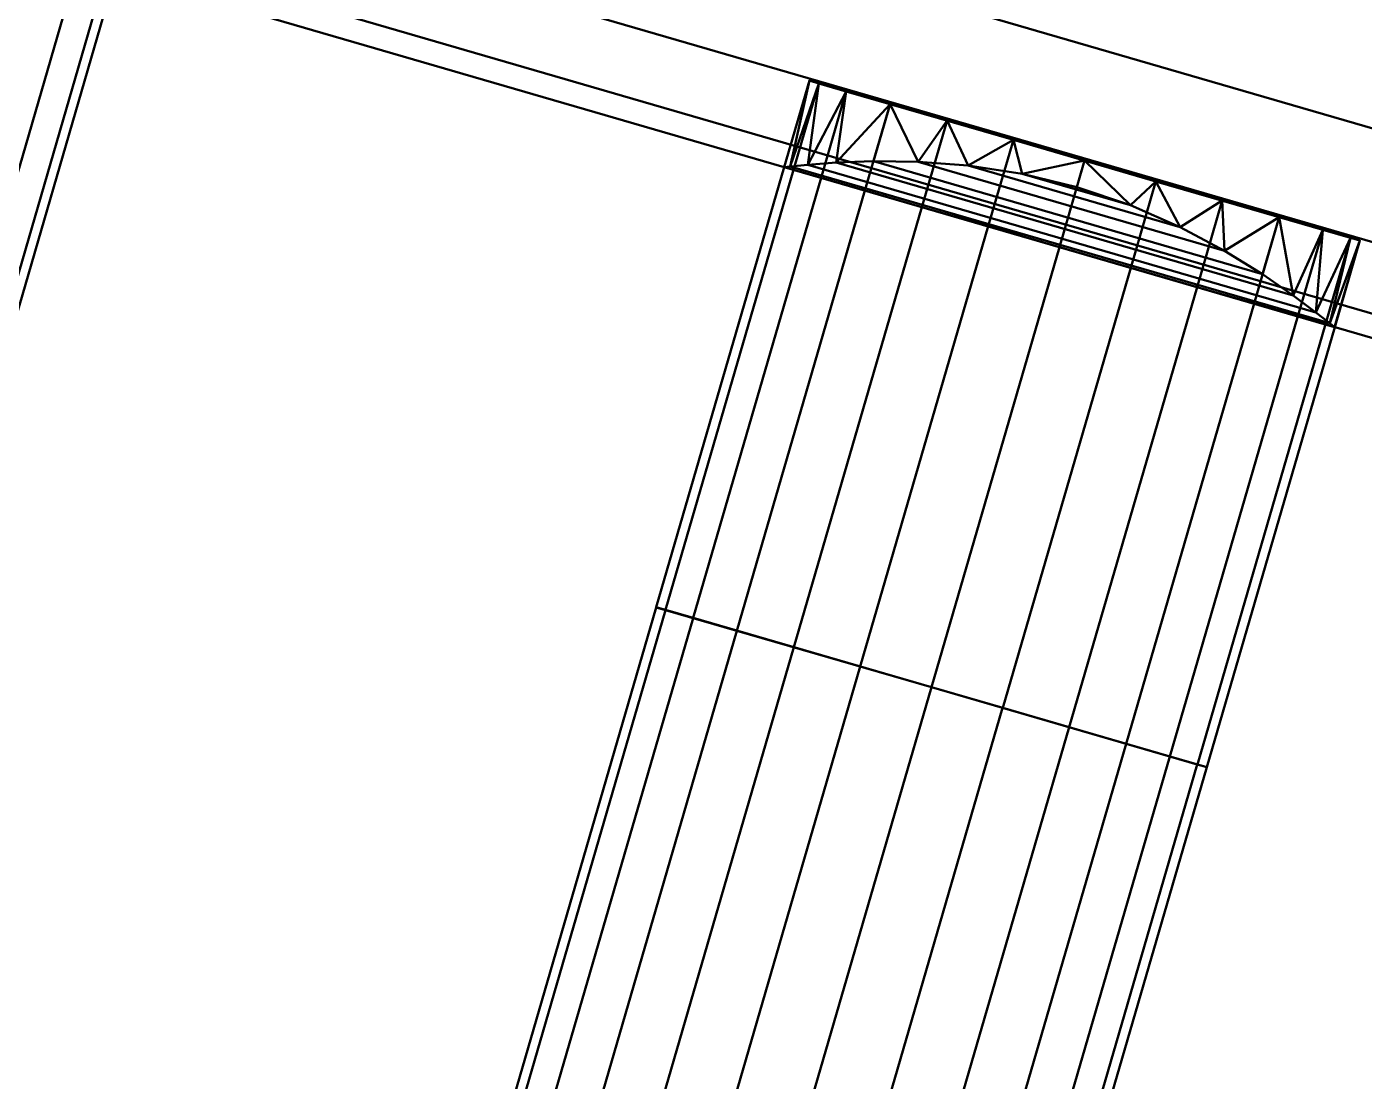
# Model space of a CAD drawing. Header units: inches. Extents: x -1654 to 1344, y -1538 to 36.
# Drawn here: x 870.33 to 881.99, y -626.11 to -616.9 of the extents above; entities that cross this region are included whole.
import ezdxf

# ---------------------------------------------------------------- set-up
doc = ezdxf.new("R2010")
doc.units = ezdxf.units.IN
doc.header["$MEASUREMENT"] = 0
doc.linetypes.add('Center', pattern=[1.25, 0.25, -0.1875, 0.625, -0.1875])
doc.layers.add('M-HVAC-DUCT', color=1, linetype='Center', lineweight=30)
doc.layers.add('M-HVAC-DUCT-SA', color=1, linetype='Continuous', lineweight=50)

# ---------------------------------------------------------------- blocks, each defined once
blk = doc.blocks.new('Round Takeoff - Standard-920029-_3D_')
at = {"layer": 'M-HVAC-DUCT', "color": 8, "linetype": 'Continuous', "lineweight": 50}
mesh = blk.add_polyface(dxfattribs=at)
corners = [(-0.786, 0, 2.5), (-0.786, 0.647, 2.415), (-0.786, 1.25, 2.165), (-0.786, 1.768, 1.768), (-0.786, 2.165, 1.25), (-0.786, 2.415, 0.647), (-0.786, 2.5), (-0.786, 2.415, -0.647), (-0.786, 2.165, -1.25), (-0.786, 1.768, -1.768), (-0.786, 1.25, -2.165), (-0.786, 0.647, -2.415), (-0.786, 0, -2.5), (-0.786, -0.647, -2.415), (-0.786, -1.25, -2.165), (-0.786, -1.768, -1.768), (-0.786, -2.165, -1.25), (-0.786, -2.415, -0.647), (-0.786, -2.5), (-0.786, -2.415, 0.647), (-0.786, -2.165, 1.25), (-0.786, -1.768, 1.768), (-0.786, -1.25, 2.165), (-0.786, -0.647, 2.415)]
mesh.append_faces([[corners[k] for k in face] for face in [(5, 8, 9, 10), (11, 1, 2, 3), (12, 19, 20, 21), (12, 21, 22, 23)]], dxfattribs={"vtx0": -1, "vtx3": -1, "color": 8})
mesh.append_faces([[corners[k] for k in face] for face in [(7, 8, 5, 6)]], dxfattribs={"vtx1": -1, "color": 8})
mesh.append_faces([[corners[k] for k in face] for face in [(14, 15, 18, 13), (3, 4, 11)]], dxfattribs={"vtx1": -1, "vtx2": -1, "color": 8})
mesh.append_faces([[corners[k] for k in face] for face in [(11, 12, 23, 1)]], dxfattribs={"vtx1": -1, "vtx2": -1, "vtx3": -1, "color": 8})
mesh.append_faces([[corners[k] for k in face] for face in [(18, 19, 12, 13), (10, 11, 4, 5)]], dxfattribs={"vtx1": -1, "vtx3": -1, "color": 8})
mesh.append_faces([[corners[k] for k in face] for face in [(16, 17, 18, 15), (23, 0, 1)]], dxfattribs={"vtx2": -1, "color": 8})
mesh = blk.add_polyface(dxfattribs=at)
corners = [(-0.786, 2.5), (-0.786, 2.415, 0.647), (-0.786, 2.165, 1.25), (-0.786, 1.768, 1.768), (-0.786, 1.25, 2.165), (-0.786, 0.647, 2.415), (-0.786, 0, 2.5), (0, 0, 2.5), (0, 0.647, 2.415), (0, 1.25, 2.165), (0, 1.768, 1.768), (0, 2.165, 1.25), (0, 2.415, 0.647), (0, 2.5)]
mesh.append_faces([[corners[k] for k in face] for face in [(1, 12, 13, 0)]], dxfattribs={"vtx0": -1, "color": 8})
mesh.append_faces([[corners[k] for k in face] for face in [(5, 8, 9, 4), (10, 3, 4, 9), (2, 11, 12, 1), (11, 2, 3, 10)]], dxfattribs={"vtx0": -1, "vtx2": -1, "color": 8})
mesh.append_faces([[corners[k] for k in face] for face in [(6, 7, 8, 5)]], dxfattribs={"vtx2": -1, "color": 8})
mesh = blk.add_polyface(dxfattribs=at)
corners = [(-0.786, 0, -2.5), (-0.786, 0.647, -2.415), (-0.786, 1.25, -2.165), (-0.786, 1.768, -1.768), (-0.786, 2.165, -1.25), (-0.786, 2.415, -0.647), (-0.786, 2.5), (0, 2.5), (0, 2.415, -0.647), (0, 2.165, -1.25), (0, 1.768, -1.768), (0, 1.25, -2.165), (0, 0.647, -2.415), (0, 0, -2.5)]
mesh.append_faces([[corners[k] for k in face] for face in [(1, 12, 13, 0)]], dxfattribs={"vtx0": -1, "color": 8})
mesh.append_faces([[corners[k] for k in face] for face in [(5, 8, 9, 4), (10, 3, 4, 9), (2, 11, 12, 1), (11, 2, 3, 10)]], dxfattribs={"vtx0": -1, "vtx2": -1, "color": 8})
mesh.append_faces([[corners[k] for k in face] for face in [(6, 7, 8, 5)]], dxfattribs={"vtx2": -1, "color": 8})
mesh = blk.add_polyface(dxfattribs=at)
corners = [(4, 0, 2.5), (4, 0.647, 2.415), (4, 1.25, 2.165), (4, 1.768, 1.768), (4, 2.165, 1.25), (4, 2.415, 0.647), (4, 2.5), (0, 2.5), (0, 2.415, 0.647), (0, 2.165, 1.25), (0, 1.768, 1.768), (0, 1.25, 2.165), (0, 0.647, 2.415), (0, 0, 2.5)]
mesh.append_faces([[corners[k] for k in face] for face in [(0, 1, 12, 13)]], dxfattribs={"vtx1": -1, "color": 8})
mesh.append_faces([[corners[k] for k in face] for face in [(1, 2, 11, 12), (10, 11, 2, 3), (4, 5, 8, 9), (9, 10, 3, 4)]], dxfattribs={"vtx1": -1, "vtx3": -1, "color": 8})
mesh.append_faces([[corners[k] for k in face] for face in [(5, 6, 7, 8)]], dxfattribs={"vtx3": -1, "color": 8})
mesh = blk.add_polyface(dxfattribs=at)
corners = [(4, 2.5), (4, 2.415, -0.647), (4, 2.165, -1.25), (4, 1.768, -1.768), (4, 1.25, -2.165), (4, 0.647, -2.415), (4, 0, -2.5), (0, 0, -2.5), (0, 0.647, -2.415), (0, 1.25, -2.165), (0, 1.768, -1.768), (0, 2.165, -1.25), (0, 2.415, -0.647), (0, 2.5)]
mesh.append_faces([[corners[k] for k in face] for face in [(12, 1, 2, 11)]], dxfattribs={"vtx0": -1, "vtx2": -1, "color": 8})
mesh.append_faces([[corners[k] for k in face] for face in [(10, 11, 2, 3), (4, 5, 8, 9), (9, 10, 3, 4)]], dxfattribs={"vtx1": -1, "vtx3": -1, "color": 8})
mesh.append_faces([[corners[k] for k in face] for face in [(13, 0, 1, 12)]], dxfattribs={"vtx2": -1, "color": 8})
mesh.append_faces([[corners[k] for k in face] for face in [(5, 6, 7, 8)]], dxfattribs={"vtx3": -1, "color": 8})
mesh = blk.add_polyface(dxfattribs=at)
corners = [(4, 0, 2.5), (4, -0.647, 2.415), (4, -1.25, 2.165), (4, -1.768, 1.768), (4, -2.165, 1.25), (4, -2.415, 0.647), (4, -2.5), (4, -2.415, -0.647), (4, -2.165, -1.25), (4, -1.768, -1.768), (4, -1.25, -2.165), (4, -0.647, -2.415), (4, 0, -2.5), (4, 0.647, -2.415), (4, 1.25, -2.165), (4, 1.768, -1.768), (4, 2.165, -1.25), (4, 2.415, -0.647), (4, 2.5), (4, 2.415, 0.647), (4, 2.165, 1.25), (4, 1.768, 1.768), (4, 1.25, 2.165), (4, 0.647, 2.415)]
mesh.append_faces([[corners[k] for k in face] for face in [(22, 0, 12, 21)]], dxfattribs={"vtx0": -1, "vtx1": -1, "vtx2": -1, "color": 8})
mesh.append_faces([[corners[k] for k in face] for face in [(12, 5, 9, 10)]], dxfattribs={"vtx0": -1, "vtx1": -1, "vtx3": -1, "color": 8})
mesh.append_faces([[corners[k] for k in face] for face in [(20, 12, 13, 19), (19, 15, 16, 18), (5, 8, 9), (12, 20, 21)]], dxfattribs={"vtx0": -1, "vtx2": -1, "color": 8})
mesh.append_faces([[corners[k] for k in face] for face in [(19, 13, 14, 15)]], dxfattribs={"vtx0": -1, "vtx3": -1, "color": 8})
mesh.append_faces([[corners[k] for k in face] for face in [(17, 18, 16), (23, 0, 22)]], dxfattribs={"vtx1": -1, "color": 8})
mesh.append_faces([[corners[k] for k in face] for face in [(4, 5, 12, 3), (2, 3, 12, 1), (0, 1, 12)]], dxfattribs={"vtx1": -1, "vtx2": -1, "color": 8})
mesh.append_faces([[corners[k] for k in face] for face in [(10, 11, 12)]], dxfattribs={"vtx2": -1, "color": 8})
mesh.append_faces([[corners[k] for k in face] for face in [(5, 6, 7, 8)]], dxfattribs={"vtx3": -1, "color": 8})
mesh = blk.add_polyface(dxfattribs=at)
corners = [(-0.786, -2.5), (-0.786, -2.415, -0.647), (-0.786, -2.165, -1.25), (-0.786, -1.768, -1.768), (-0.786, -1.25, -2.165), (-0.786, -0.647, -2.415), (-0.786, 0, -2.5), (0, 0, -2.5), (0, -0.647, -2.415), (0, -1.25, -2.165), (0, -1.768, -1.768), (0, -2.165, -1.25), (0, -2.415, -0.647), (0, -2.5)]
mesh.append_faces([[corners[k] for k in face] for face in [(1, 12, 13, 0)]], dxfattribs={"vtx0": -1, "color": 8})
mesh.append_faces([[corners[k] for k in face] for face in [(5, 8, 9, 4), (10, 3, 4, 9), (2, 11, 12, 1), (11, 2, 3, 10)]], dxfattribs={"vtx0": -1, "vtx2": -1, "color": 8})
mesh.append_faces([[corners[k] for k in face] for face in [(6, 7, 8, 5)]], dxfattribs={"vtx2": -1, "color": 8})
mesh = blk.add_polyface(dxfattribs=at)
corners = [(-0.786, 0, 2.5), (-0.786, -0.647, 2.415), (-0.786, -1.25, 2.165), (-0.786, -1.768, 1.768), (-0.786, -2.165, 1.25), (-0.786, -2.415, 0.647), (-0.786, -2.5), (0, -2.5), (0, -2.415, 0.647), (0, -2.165, 1.25), (0, -1.768, 1.768), (0, -1.25, 2.165), (0, -0.647, 2.415), (0, 0, 2.5)]
mesh.append_faces([[corners[k] for k in face] for face in [(1, 12, 13, 0)]], dxfattribs={"vtx0": -1, "color": 8})
mesh.append_faces([[corners[k] for k in face] for face in [(5, 8, 9, 4), (10, 3, 4, 9), (2, 11, 12, 1), (11, 2, 3, 10)]], dxfattribs={"vtx0": -1, "vtx2": -1, "color": 8})
mesh.append_faces([[corners[k] for k in face] for face in [(6, 7, 8, 5)]], dxfattribs={"vtx2": -1, "color": 8})
mesh = blk.add_polyface(dxfattribs=at)
corners = [(4, 0, -2.5), (4, -0.647, -2.415), (4, -1.25, -2.165), (4, -1.768, -1.768), (4, -2.165, -1.25), (4, -2.415, -0.647), (4, -2.5), (0, -2.5), (0, -2.415, -0.647), (0, -2.165, -1.25), (0, -1.768, -1.768), (0, -1.25, -2.165), (0, -0.647, -2.415), (0, 0, -2.5)]
mesh.append_faces([[corners[k] for k in face] for face in [(0, 1, 12, 13)]], dxfattribs={"vtx1": -1, "color": 8})
mesh.append_faces([[corners[k] for k in face] for face in [(1, 2, 11, 12), (10, 11, 2, 3), (4, 5, 8, 9), (9, 10, 3, 4)]], dxfattribs={"vtx1": -1, "vtx3": -1, "color": 8})
mesh.append_faces([[corners[k] for k in face] for face in [(5, 6, 7, 8)]], dxfattribs={"vtx3": -1, "color": 8})
mesh = blk.add_polyface(dxfattribs=at)
corners = [(4, -2.5), (4, -2.415, 0.647), (4, -2.165, 1.25), (4, -1.768, 1.768), (4, -1.25, 2.165), (4, -0.647, 2.415), (4, 0, 2.5), (0, 0, 2.5), (0, -0.647, 2.415), (0, -1.25, 2.165), (0, -1.768, 1.768), (0, -2.165, 1.25), (0, -2.415, 0.647), (0, -2.5)]
mesh.append_faces([[corners[k] for k in face] for face in [(0, 1, 12, 13)]], dxfattribs={"vtx1": -1, "color": 8})
mesh.append_faces([[corners[k] for k in face] for face in [(1, 2, 11, 12), (10, 11, 2, 3), (4, 5, 8, 9), (9, 10, 3, 4)]], dxfattribs={"vtx1": -1, "vtx3": -1, "color": 8})
mesh.append_faces([[corners[k] for k in face] for face in [(5, 6, 7, 8)]], dxfattribs={"vtx3": -1, "color": 8})

msp = doc.modelspace()

# ---------------------------------------------------------------- linework, layer by layer
at = {"layer": 'M-HVAC-DUCT', "color": 5}
for p, q in [((879.334, -618.827, 1314), (879.553, -618.073, 1314)), ((879.334, -618.827, 1314), (878.217, -622.668, 1314)), ((878.217, -622.668, 1314), (875.177, -633.124, 1314)), ((878.217, -622.668, 1314), (875.177, -633.124, 1314))]:
    msp.add_line(p, q, dxfattribs=at)

# ---------------------------------------------------------------- block references
at = {"layer": 'M-HVAC-DUCT-SA', "color": 8, "extrusion": (0, 0, -1), "rotation": 286.2098687159166}
for p in [(-868.702, -615.737, -1314), (-879.334, -618.827, -1314)]:
    msp.add_blockref('Round Takeoff - Standard-920029-_3D_', p, dxfattribs=at)

# ---------------------------------------------------------------- meshes
at = {"layer": 'M-HVAC-DUCT-SA', "color": 8}
mesh = msp.add_polyface(dxfattribs=at)
corners = [(888.097, -621.375, 1314), (888.154, -621.179, 1315.553), (888.321, -620.603, 1317), (888.588, -619.688, 1318.243), (888.935, -618.494, 1319.196), (889.339, -617.105, 1319.796), (889.772, -615.614, 1320), (363.471, -462.611, 1320), (363.037, -464.102, 1319.796), (362.633, -465.491, 1319.196), (362.286, -466.685, 1318.243), (362.02, -467.6, 1317), (361.853, -468.176, 1315.553), (361.796, -468.372, 1314)]
mesh.append_faces([[corners[k] for k in face] for face in [(7, 8, 5, 6)]], dxfattribs={"vtx1": -1, "color": 8})
mesh.append_faces([[corners[k] for k in face] for face in [(8, 9, 4, 5), (3, 4, 9, 10), (11, 12, 1, 2), (2, 3, 10, 11)]], dxfattribs={"vtx1": -1, "vtx3": -1, "color": 8})
mesh.append_faces([[corners[k] for k in face] for face in [(12, 13, 0, 1)]], dxfattribs={"vtx3": -1, "color": 8})
mesh = msp.add_polyface(dxfattribs=at)
corners = [(889.772, -615.614, 1308), (889.339, -617.105, 1308.204), (888.935, -618.494, 1308.804), (888.588, -619.688, 1309.757), (888.321, -620.603, 1311), (888.154, -621.179, 1312.447), (888.097, -621.375, 1314), (361.796, -468.372, 1314), (361.853, -468.176, 1312.447), (362.02, -467.6, 1311), (362.286, -466.685, 1309.757), (362.633, -465.491, 1308.804), (363.037, -464.102, 1308.204), (363.471, -462.611, 1308)]
mesh.append_faces([[corners[k] for k in face] for face in [(7, 8, 5, 6)]], dxfattribs={"vtx1": -1, "color": 8})
mesh.append_faces([[corners[k] for k in face] for face in [(8, 9, 4, 5), (3, 4, 9, 10), (11, 12, 1, 2), (2, 3, 10, 11)]], dxfattribs={"vtx1": -1, "vtx3": -1, "color": 8})
mesh.append_faces([[corners[k] for k in face] for face in [(12, 13, 0, 1)]], dxfattribs={"vtx3": -1, "color": 8})
mesh = msp.add_polyface(dxfattribs=at)
corners = [(877.152, -617.375, 1314), (877.234, -617.399, 1313.353), (877.474, -617.469, 1312.75), (877.856, -617.58, 1312.232), (878.353, -617.724, 1311.835), (878.932, -617.892, 1311.585), (879.553, -618.073, 1311.5), (879.486, -618.304, 1311.5), (879.007, -618.187, 1311.549), (878.538, -618.116, 1311.693), (878.1, -618.083, 1311.924), (877.711, -618.078, 1312.231), (877.387, -618.09, 1312.606), (877.14, -618.109, 1313.036), (876.986, -618.124, 1313.507), (876.933, -618.13, 1314)]
mesh.append_faces([[corners[k] for k in face] for face in [(4, 10, 3), (6, 8, 5), (3, 12, 2), (12, 3, 11)]], dxfattribs={"vtx0": -1, "vtx1": -1, "color": 8})
mesh.append_faces([[corners[k] for k in face] for face in [(9, 4, 5), (2, 12, 13)]], dxfattribs={"vtx0": -1, "vtx2": -1, "color": 8})
mesh.append_faces([[corners[k] for k in face] for face in [(7, 8, 6), (15, 0, 14)]], dxfattribs={"vtx1": -1, "color": 8})
mesh.append_faces([[corners[k] for k in face] for face in [(8, 9, 5), (9, 10, 4), (10, 11, 3), (13, 14, 1), (1, 2, 13), (0, 1, 14)]], dxfattribs={"vtx1": -1, "vtx2": -1, "color": 8})
mesh = msp.add_polyface(dxfattribs=at)
corners = [(879.553, -618.073, 1316.5), (878.932, -617.892, 1316.415), (878.353, -617.724, 1316.165), (877.856, -617.58, 1315.768), (877.474, -617.469, 1315.25), (877.234, -617.399, 1314.647), (877.152, -617.375, 1314), (876.933, -618.13, 1314), (876.986, -618.124, 1314.493), (877.14, -618.109, 1314.964), (877.387, -618.09, 1315.394), (877.711, -618.078, 1315.769), (878.1, -618.083, 1316.076), (878.538, -618.116, 1316.307), (879.007, -618.187, 1316.451), (879.486, -618.304, 1316.5)]
mesh.append_faces([[corners[k] for k in face] for face in [(6, 8, 5), (2, 13, 1), (12, 3, 11)]], dxfattribs={"vtx0": -1, "vtx1": -1, "color": 8})
mesh.append_faces([[corners[k] for k in face] for face in [(5, 8, 9), (4, 9, 10), (12, 2, 3)]], dxfattribs={"vtx0": -1, "vtx2": -1, "color": 8})
mesh.append_faces([[corners[k] for k in face] for face in [(15, 0, 14)]], dxfattribs={"vtx1": -1, "color": 8})
mesh.append_faces([[corners[k] for k in face] for face in [(4, 5, 9), (3, 4, 10), (10, 11, 3), (13, 14, 1), (12, 13, 2), (0, 1, 14)]], dxfattribs={"vtx1": -1, "vtx2": -1, "color": 8})
mesh.append_faces([[corners[k] for k in face] for face in [(6, 7, 8)]], dxfattribs={"vtx2": -1, "color": 8})
mesh = msp.add_polyface(dxfattribs=at)
corners = [(879.553, -618.073, 1311.5), (878.932, -617.892, 1311.585), (878.353, -617.724, 1311.835), (877.856, -617.58, 1312.232), (877.474, -617.469, 1312.75), (877.234, -617.399, 1313.353), (877.152, -617.375, 1314), (877.234, -617.399, 1314.647), (877.474, -617.469, 1315.25), (877.856, -617.58, 1315.768), (878.353, -617.724, 1316.165), (878.932, -617.892, 1316.415), (879.553, -618.073, 1316.5), (880.174, -618.254, 1316.415), (880.753, -618.422, 1316.165), (881.25, -618.567, 1315.768), (881.632, -618.677, 1315.25), (881.872, -618.747, 1314.647), (881.954, -618.771, 1314), (881.872, -618.747, 1313.353), (881.632, -618.677, 1312.75), (881.25, -618.567, 1312.232), (880.753, -618.422, 1311.835), (880.174, -618.254, 1311.585)]
mesh.append_faces([[corners[k] for k in face] for face in [(5, 8, 9, 10), (11, 1, 2, 3), (12, 19, 20, 21), (12, 21, 22, 23)]], dxfattribs={"vtx0": -1, "vtx3": -1, "color": 8})
mesh.append_faces([[corners[k] for k in face] for face in [(7, 8, 5, 6)]], dxfattribs={"vtx1": -1, "color": 8})
mesh.append_faces([[corners[k] for k in face] for face in [(14, 15, 18, 13), (3, 4, 11)]], dxfattribs={"vtx1": -1, "vtx2": -1, "color": 8})
mesh.append_faces([[corners[k] for k in face] for face in [(11, 12, 23, 1)]], dxfattribs={"vtx1": -1, "vtx2": -1, "vtx3": -1, "color": 8})
mesh.append_faces([[corners[k] for k in face] for face in [(18, 19, 12, 13), (10, 11, 4, 5)]], dxfattribs={"vtx1": -1, "vtx3": -1, "color": 8})
mesh.append_faces([[corners[k] for k in face] for face in [(16, 17, 18, 15), (23, 0, 1)]], dxfattribs={"vtx2": -1, "color": 8})
mesh = msp.add_polyface(dxfattribs=at)
corners = [(876.933, -618.13, 1314), (881.734, -619.525, 1314), (881.693, -619.492, 1314.493), (881.57, -619.397, 1314.964), (881.372, -619.249, 1315.394), (881.105, -619.065, 1315.769), (880.774, -618.86, 1316.076), (880.387, -618.653, 1316.307), (879.953, -618.462, 1316.451), (879.486, -618.304, 1316.5), (879.007, -618.187, 1316.451), (878.538, -618.116, 1316.307), (878.1, -618.083, 1316.076), (877.711, -618.078, 1315.769), (877.387, -618.09, 1315.394), (877.14, -618.109, 1314.964), (876.986, -618.124, 1314.493)]
mesh.append_faces([[corners[k] for k in face] for face in [(10, 11, 7, 8), (11, 12, 6, 7), (5, 6, 12, 13), (14, 15, 3, 4), (15, 16, 2, 3), (4, 5, 13, 14)]], dxfattribs={"vtx1": -1, "vtx3": -1, "color": 8})
mesh.append_faces([[corners[k] for k in face] for face in [(8, 9, 10)]], dxfattribs={"vtx2": -1, "color": 8})
mesh.append_faces([[corners[k] for k in face] for face in [(16, 0, 1, 2)]], dxfattribs={"vtx3": -1, "color": 8})
mesh = msp.add_polyface(dxfattribs=at)
corners = [(881.734, -619.525, 1314), (876.933, -618.13, 1314), (876.986, -618.124, 1313.507), (877.14, -618.109, 1313.036), (877.387, -618.09, 1312.606), (877.711, -618.078, 1312.231), (878.1, -618.083, 1311.924), (878.538, -618.116, 1311.693), (879.007, -618.187, 1311.549), (879.486, -618.304, 1311.5), (879.953, -618.462, 1311.549), (880.387, -618.653, 1311.693), (880.774, -618.86, 1311.924), (881.105, -619.065, 1312.231), (881.372, -619.249, 1312.606), (881.57, -619.397, 1313.036), (881.693, -619.492, 1313.507)]
mesh.append_faces([[corners[k] for k in face] for face in [(10, 8, 9)]], dxfattribs={"vtx0": -1, "color": 8})
mesh.append_faces([[corners[k] for k in face] for face in [(1, 2, 16, 0)]], dxfattribs={"vtx1": -1, "color": 8})
mesh.append_faces([[corners[k] for k in face] for face in [(2, 3, 15, 16), (3, 4, 14, 15), (13, 14, 4, 5), (5, 6, 12, 13), (6, 7, 11, 12), (7, 8, 10, 11)]], dxfattribs={"vtx1": -1, "vtx3": -1, "color": 8})
mesh = msp.add_polyface(dxfattribs=at)
corners = [(881.954, -618.771, 1314), (881.872, -618.747, 1314.647), (881.632, -618.677, 1315.25), (881.25, -618.567, 1315.768), (880.753, -618.422, 1316.165), (880.174, -618.254, 1316.415), (879.553, -618.073, 1316.5), (879.486, -618.304, 1316.5), (879.953, -618.462, 1316.451), (880.387, -618.653, 1316.307), (880.774, -618.86, 1316.076), (881.105, -619.065, 1315.769), (881.372, -619.249, 1315.394), (881.57, -619.397, 1314.964), (881.693, -619.492, 1314.493), (881.734, -619.525, 1314)]
mesh.append_faces([[corners[k] for k in face] for face in [(4, 10, 3), (6, 8, 5), (3, 12, 2), (12, 3, 11)]], dxfattribs={"vtx0": -1, "vtx1": -1, "color": 8})
mesh.append_faces([[corners[k] for k in face] for face in [(9, 4, 5), (2, 12, 13)]], dxfattribs={"vtx0": -1, "vtx2": -1, "color": 8})
mesh.append_faces([[corners[k] for k in face] for face in [(7, 8, 6), (15, 0, 14)]], dxfattribs={"vtx1": -1, "color": 8})
mesh.append_faces([[corners[k] for k in face] for face in [(8, 9, 5), (9, 10, 4), (10, 11, 3), (13, 14, 1), (1, 2, 13), (0, 1, 14)]], dxfattribs={"vtx1": -1, "vtx2": -1, "color": 8})
mesh = msp.add_polyface(dxfattribs=at)
corners = [(879.553, -618.073, 1311.5), (880.174, -618.254, 1311.585), (880.753, -618.422, 1311.835), (881.25, -618.567, 1312.232), (881.632, -618.677, 1312.75), (881.872, -618.747, 1313.353), (881.954, -618.771, 1314), (881.734, -619.525, 1314), (881.693, -619.492, 1313.507), (881.57, -619.397, 1313.036), (881.372, -619.249, 1312.606), (881.105, -619.065, 1312.231), (880.774, -618.86, 1311.924), (880.387, -618.653, 1311.693), (879.953, -618.462, 1311.549), (879.486, -618.304, 1311.5)]
mesh.append_faces([[corners[k] for k in face] for face in [(6, 8, 5), (2, 13, 1), (12, 3, 11)]], dxfattribs={"vtx0": -1, "vtx1": -1, "color": 8})
mesh.append_faces([[corners[k] for k in face] for face in [(5, 8, 9), (4, 9, 10), (12, 2, 3)]], dxfattribs={"vtx0": -1, "vtx2": -1, "color": 8})
mesh.append_faces([[corners[k] for k in face] for face in [(15, 0, 14)]], dxfattribs={"vtx1": -1, "color": 8})
mesh.append_faces([[corners[k] for k in face] for face in [(4, 5, 9), (3, 4, 10), (10, 11, 3), (13, 14, 1), (12, 13, 2), (0, 1, 14)]], dxfattribs={"vtx1": -1, "vtx2": -1, "color": 8})
mesh.append_faces([[corners[k] for k in face] for face in [(6, 7, 8)]], dxfattribs={"vtx2": -1, "color": 8})
mesh = msp.add_polyface(dxfattribs=at)
corners = [(878.217, -622.668, 1316.5), (877.596, -622.488, 1316.415), (877.017, -622.319, 1316.165), (876.52, -622.175, 1315.768), (876.138, -622.064, 1315.25), (875.898, -621.994, 1314.647), (875.816, -621.971, 1314), (872.777, -632.427, 1314), (872.859, -632.45, 1314.647), (873.098, -632.52, 1315.25), (873.48, -632.631, 1315.768), (873.977, -632.775, 1316.165), (874.556, -632.944, 1316.415), (875.177, -633.124, 1316.5)]
mesh.append_faces([[corners[k] for k in face] for face in [(7, 8, 5, 6)]], dxfattribs={"vtx1": -1, "color": 8})
mesh.append_faces([[corners[k] for k in face] for face in [(8, 9, 4, 5), (3, 4, 9, 10), (11, 12, 1, 2), (2, 3, 10, 11)]], dxfattribs={"vtx1": -1, "vtx3": -1, "color": 8})
mesh.append_faces([[corners[k] for k in face] for face in [(12, 13, 0, 1)]], dxfattribs={"vtx3": -1, "color": 8})
mesh = msp.add_polyface(dxfattribs=at)
corners = [(875.816, -621.971, 1314), (875.898, -621.994, 1313.353), (876.138, -622.064, 1312.75), (876.52, -622.175, 1312.232), (877.017, -622.319, 1311.835), (877.596, -622.488, 1311.585), (878.217, -622.668, 1311.5), (875.177, -633.124, 1311.5), (874.556, -632.944, 1311.585), (873.977, -632.775, 1311.835), (873.48, -632.631, 1312.232), (873.098, -632.52, 1312.75), (872.859, -632.45, 1313.353), (872.777, -632.427, 1314)]
mesh.append_faces([[corners[k] for k in face] for face in [(7, 8, 5, 6)]], dxfattribs={"vtx1": -1, "color": 8})
mesh.append_faces([[corners[k] for k in face] for face in [(8, 9, 4, 5), (3, 4, 9, 10), (11, 12, 1, 2), (2, 3, 10, 11)]], dxfattribs={"vtx1": -1, "vtx3": -1, "color": 8})
mesh.append_faces([[corners[k] for k in face] for face in [(12, 13, 0, 1)]], dxfattribs={"vtx3": -1, "color": 8})
mesh = msp.add_polyface(dxfattribs=at)
corners = [(875.816, -621.971, 1314), (875.898, -621.994, 1314.647), (876.138, -622.064, 1315.25), (876.52, -622.175, 1315.768), (877.017, -622.319, 1316.165), (877.596, -622.488, 1316.415), (878.217, -622.668, 1316.5), (878.838, -622.849, 1316.415), (879.417, -623.017, 1316.165), (879.915, -623.162, 1315.768), (880.296, -623.273, 1315.25), (880.536, -623.343, 1314.647), (880.618, -623.366, 1314), (880.536, -623.343, 1313.353), (880.296, -623.273, 1312.75), (879.915, -623.162, 1312.232), (879.417, -623.017, 1311.835), (878.838, -622.849, 1311.585), (878.217, -622.668, 1311.5), (877.596, -622.488, 1311.585), (877.017, -622.319, 1311.835), (876.52, -622.175, 1312.232), (876.138, -622.064, 1312.75), (875.898, -621.994, 1313.353)]
mesh.append_faces([[corners[k] for k in face] for face in [(1, 23, 0), (18, 15, 16, 17)]], dxfattribs={"vtx0": -1, "color": 8})
mesh.append_faces([[corners[k] for k in face] for face in [(13, 9, 12)]], dxfattribs={"vtx0": -1, "vtx1": -1, "color": 8})
mesh.append_faces([[corners[k] for k in face] for face in [(21, 3, 18, 20)]], dxfattribs={"vtx0": -1, "vtx1": -1, "vtx2": -1, "color": 8})
mesh.append_faces([[corners[k] for k in face] for face in [(18, 3, 6, 9), (15, 18, 9, 13)]], dxfattribs={"vtx0": -1, "vtx1": -1, "vtx2": -1, "vtx3": -1, "color": 8})
mesh.append_faces([[corners[k] for k in face] for face in [(14, 15, 13)]], dxfattribs={"vtx1": -1, "color": 8})
mesh.append_faces([[corners[k] for k in face] for face in [(4, 5, 6, 3), (18, 19, 20)]], dxfattribs={"vtx2": -1, "color": 8})
mesh.append_faces([[corners[k] for k in face] for face in [(1, 2, 3, 21), (21, 22, 23, 1)]], dxfattribs={"vtx2": -1, "vtx3": -1, "color": 8})
mesh.append_faces([[corners[k] for k in face] for face in [(6, 7, 8, 9), (9, 10, 11, 12)]], dxfattribs={"vtx3": -1, "color": 8})
mesh = msp.add_polyface(dxfattribs=at)
corners = [(880.618, -623.366, 1314), (880.536, -623.343, 1314.647), (880.296, -623.273, 1315.25), (879.915, -623.162, 1315.768), (879.417, -623.017, 1316.165), (878.838, -622.849, 1316.415), (878.217, -622.668, 1316.5), (875.177, -633.124, 1316.5), (875.799, -633.305, 1316.415), (876.378, -633.473, 1316.165), (876.875, -633.618, 1315.768), (877.256, -633.729, 1315.25), (877.496, -633.799, 1314.647), (877.578, -633.822, 1314)]
mesh.append_faces([[corners[k] for k in face] for face in [(7, 8, 5, 6)]], dxfattribs={"vtx1": -1, "color": 8})
mesh.append_faces([[corners[k] for k in face] for face in [(8, 9, 4, 5), (3, 4, 9, 10), (11, 12, 1, 2), (2, 3, 10, 11)]], dxfattribs={"vtx1": -1, "vtx3": -1, "color": 8})
mesh.append_faces([[corners[k] for k in face] for face in [(12, 13, 0, 1)]], dxfattribs={"vtx3": -1, "color": 8})
mesh = msp.add_polyface(dxfattribs=at)
corners = [(878.217, -622.668, 1311.5), (878.838, -622.849, 1311.585), (879.417, -623.017, 1311.835), (879.915, -623.162, 1312.232), (880.296, -623.273, 1312.75), (880.536, -623.343, 1313.353), (880.618, -623.366, 1314), (877.578, -633.822, 1314), (877.496, -633.799, 1313.353), (877.256, -633.729, 1312.75), (876.875, -633.618, 1312.232), (876.378, -633.473, 1311.835), (875.799, -633.305, 1311.585), (875.177, -633.124, 1311.5)]
mesh.append_faces([[corners[k] for k in face] for face in [(7, 8, 5, 6)]], dxfattribs={"vtx1": -1, "color": 8})
mesh.append_faces([[corners[k] for k in face] for face in [(8, 9, 4, 5), (3, 4, 9, 10), (11, 12, 1, 2), (2, 3, 10, 11)]], dxfattribs={"vtx1": -1, "vtx3": -1, "color": 8})
mesh.append_faces([[corners[k] for k in face] for face in [(12, 13, 0, 1)]], dxfattribs={"vtx3": -1, "color": 8})

doc.saveas('drawing.dxf')
